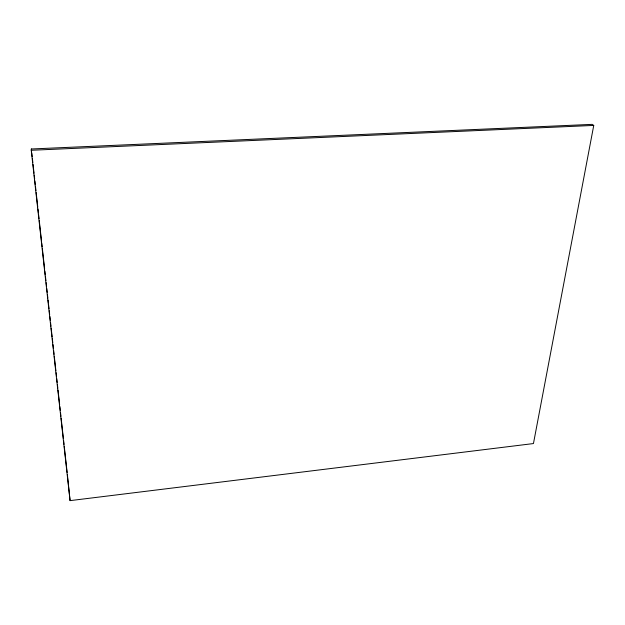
<?xml version="1.0" encoding="UTF-8"?>
<svg xmlns="http://www.w3.org/2000/svg" width="625" height="625" viewBox="0 0 625 625"><rect width="100%" height="100%" fill="white"/><g stroke="black" fill="none" stroke-linecap="round" stroke-linejoin="round"><path stroke-width="0.94" d="M31.25 150.273L31.344 148.984L592.164 124.367L593.75 125.422L533.453 443.562L70.078 500.633L31.25 150.273L593.75 125.422M31.344 148.984L31.555 150.914M31.773 152.852L32.203 156.727M32.414 158.664L32.844 162.539M33.055 164.477L34.023 173.195M34.234 175.133L34.664 179.008M34.883 180.945L35.312 184.82M35.523 186.758L35.953 190.625M36.164 192.562L37.773 207.094M37.992 209.031L38.414 212.906M38.633 214.844L39.062 218.719M39.273 220.656L41.523 240.992M41.742 242.93L42.172 246.805M42.383 248.742L44.633 269.078M44.852 271.016L45.281 274.891M45.492 276.828L45.922 280.703M46.141 282.641L46.562 286.516M46.781 288.453L47.211 292.328M47.422 294.266L47.852 298.133M48.07 300.07L48.391 302.977M48.602 304.914L49.031 308.789M49.242 310.727L49.672 314.602M49.891 316.539L50.32 320.414M50.531 322.352L50.961 326.227M51.172 328.164L52.141 336.875M52.352 338.812L52.781 342.688M53 344.625L53.43 348.5M53.641 350.438L54.07 354.312M54.281 356.25L55.891 370.781M56.109 372.711L56.539 376.586M56.75 378.523L57.18 382.398M57.391 384.336L57.82 388.211M58.039 390.148L59.648 404.68M59.859 406.617L60.289 410.484M60.5 412.422L60.93 416.297M61.148 418.234L63.398 438.578M63.609 440.516L64.039 444.391M64.258 446.32L67.148 472.477M67.367 474.414L70.078 500.633"/></g></svg>
